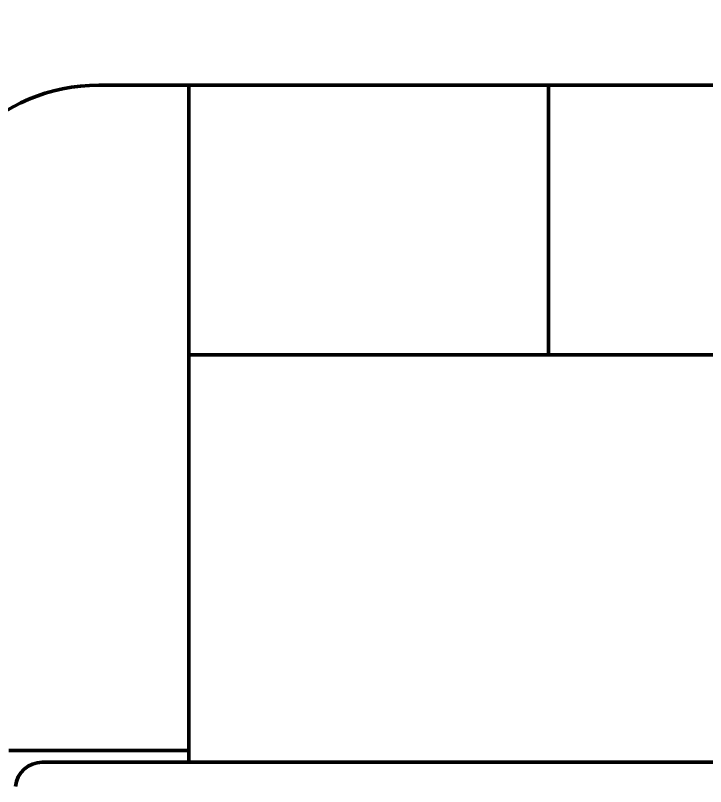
# Model space of a CAD drawing. Header units: millimetres. Extents: x -1259 to 2100, y -2965 to 1485.
# Drawn here: x 617.56 to 655.92, y 1079.07 to 1121.96 of the extents above; entities that cross this region are included whole.
import ezdxf

# ---------------------------------------------------------------- set-up
doc = ezdxf.new("R2010")
doc.units = ezdxf.units.MM
doc.header["$LTSCALE"] = 5
doc.layers.add('Dimension (ISO)', color=7, linetype='Continuous', lineweight=25)
doc.layers.add('Visible (ISO)', color=7, linetype='Continuous', lineweight=50)
doc.styles.add('Note Text (ISO)', font='tahoma.ttf')
doc.dimstyles.new('Default (ISO)', dxfattribs={"dimscale": 5, "dimtxt": 3.5, "dimasz": 2.5, "dimexe": 3.175, "dimexo": 0, "dimgap": 0.762, "dimtad": 1, "dimrnd": 1e-08, "dimzin": 0, "dimtxsty": 'Note Text (ISO)', "dimcen": 0.09, "dimdle": 10, "dimclrd": 256, "dimclre": 256, "dimclrt": 256, "dimazin": 0, "dimtfac": 1.001486, "dimtmove": 0, "dimatfit": 3, "dimfxl": 1, "dimtolj": 1, "dimtzin": 0, "dimlwd": -1, "dimlwe": -1, "dimarcsym": 0})

# ---------------------------------------------------------------- blocks, each defined once
blk = doc.blocks.new('*D11')
at = {"layer": 'Defpoints', "color": 0, "transparency": 16777216}
for p in [(766.199, 1141.347), (612.199, 1108.076), (766.199, 1108.076)]:
    blk.add_point(p, dxfattribs=at)
at = {"layer": 'Dimension (ISO)', "transparency": 16777216}
for p, q in [((612.199, 1108.076), (612.199, 1157.222)), ((766.199, 1108.076), (766.199, 1157.222)), ((624.699, 1141.347), (753.699, 1141.347))]:
    blk.add_line(p, q, dxfattribs=at)
for points in [[(624.699, 1143.43), (624.699, 1139.263), (612.199, 1141.347)], [(753.699, 1143.43), (753.699, 1139.263), (766.199, 1141.347)]]:
    blk.add_solid(points, dxfattribs=at)
at = {"layer": 'Dimension (ISO)', "transparency": 16777216, "insert": (698.008, 1163.08), "char_height": 17.5, "attachment_point": 1, "style": 'Note Text (ISO)'}
blk.add_mtext('\\A1;154', dxfattribs=at)

msp = doc.modelspace()

# ---------------------------------------------------------------- linework, layer by layer
at = {"layer": 'Visible (ISO)'}
for p, q in [((627.199, 1118.076), (622.199, 1118.076)), ((627.199, 1081.076), (627.199, 1118.076)), ((647.199, 1118.076), (627.199, 1118.076)), ((766.199, 1118.076), (647.199, 1118.076)), ((647.199, 1103.076), (647.199, 1118.076)), ((627.199, 1103.076), (647.199, 1103.076)), ((647.199, 1103.076), (766.199, 1103.076)), ((617.199, 1081.076), (627.199, 1081.076)), ((627.199, 1081.076), (627.199, 1080.426)), ((619.057, 1080.426), (724.478, 1080.426))]:
    msp.add_line(p, q, dxfattribs=at)
for centre, radius, end in [((622.199, 1108.076), 10, 180), ((619.057, 1078.926), 1.5, 174.4992)]:
    msp.add_arc(centre, radius, 90, end, dxfattribs=at)

# ---------------------------------------------------------------- dimensions: what is measured, and where the dimension line sits
at = {"layer": 'Dimension (ISO)'}
dim = msp.add_linear_dim(base=(766.199, 1141.347), p1=(612.199, 1108.076), p2=(766.199, 1108.076), angle=180, dimstyle='Default (ISO)', override={"dimgap": 0.762, "dimdec": 0, "dimtol": 0, "dimlim": 0, "dimtp": 0, "dimtm": 0, "dimtdec": 2, "dimtofl": 0, "dimatfit": 1}, dxfattribs=at)
dim.commit()
dim.dimension.update_dxf_attribs({"geometry": '*D11', "text_midpoint": (716.089, 1141.347), "dimtype": 160})

doc.saveas('drawing.dxf')
